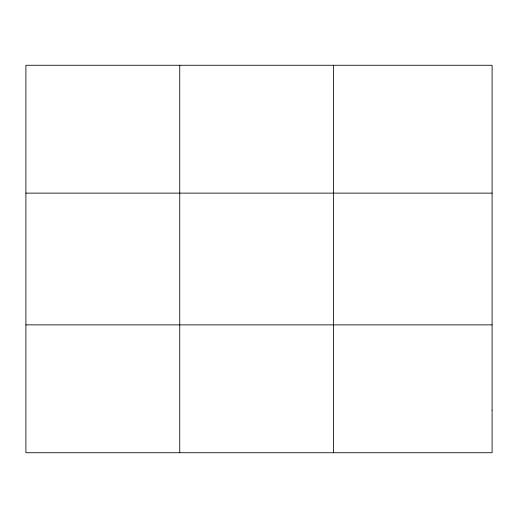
<?xml version="1.0" encoding="UTF-8"?>
<svg xmlns="http://www.w3.org/2000/svg" width="518" height="518" viewBox="0 0 518 518"><rect width="100%" height="100%" fill="white"/><g stroke="black" fill="none" stroke-linecap="round" stroke-linejoin="round"><path stroke-width="0.78" d="M179.746 65.268L179.746 452.732M333.592 65.268L333.592 452.732M25.9 193.13L492.1 193.13M25.9 324.87L492.1 324.87M492.1 410.107L492.1 452.732L25.9 452.732L25.9 65.268L492.1 65.268L492.1 410.107"/></g></svg>
